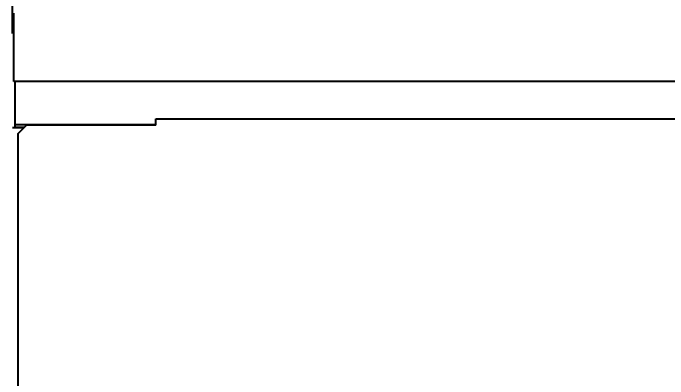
# Model space of a CAD drawing. Header units: millimetres. Extents: x 16200 to 32328, y 18593 to 29476.
# Drawn here: x 16506.09 to 16525.66, y 18965.71 to 18976.66 of the extents above; entities that cross this region are included whole.
import ezdxf

# ---------------------------------------------------------------- set-up
doc = ezdxf.new("R2010")
doc.units = ezdxf.units.MM
doc.header["$LTSCALE"] = 5
doc.layers.add('UNIT', color=6, linetype='Continuous')
doc.layers.add('WS-NO-CONTROL', color=3, linetype='Continuous')
doc.styles.add('SUBMITTAL', font='romans.shx', dxfattribs={"width": 0.75})
doc.dimstyles.new('SUBMITTAL', dxfattribs={"dimtxt": 0.09375, "dimasz": 0.09375, "dimexe": 0.03125, "dimexo": 0.0625, "dimgap": 0.0625, "dimtad": 0, "dimdec": 4, "dimzin": 4, "dimdsep": 46, "dimlunit": 4, "dimtxsty": 'SUBMITTAL', "dimcen": 0.09375, "dimclre": 6, "dimadec": 0, "dimazin": 0, "dimtfac": 1, "dimtdec": 0, "dimtofl": 0, "dimtmove": 0, "dimatfit": 3, "dimfxl": 0, "dimfrac": 2, "dimtolj": 1, "dimtzin": 4, "dimarcsym": 0})

# ---------------------------------------------------------------- blocks, each defined once
blk = doc.blocks.new('*D116')
at = {"layer": 'WS-NO-CONTROL', "color": 6, "lineweight": -2}
for p, q in [((16499.301, 18976.423), (16499.301, 19007.78)), ((16506.071, 18976.046), (16506.071, 19007.78))]:
    blk.add_line(p, q, dxfattribs=at)
at = {"layer": 'WS-NO-CONTROL', "color": 3, "lineweight": -2}
for p, q in [((16494.371, 19004.963), (16489.442, 19004.963)), ((16511, 19004.963), (16515.93, 19004.963))]:
    blk.add_line(p, q, dxfattribs=at)
at = {"layer": 'WS-NO-CONTROL', "color": 3}
for points in [[(16494.371, 19005.784), (16494.371, 19004.141), (16499.301, 19004.963)], [(16511, 19005.784), (16511, 19004.141), (16506.071, 19004.963)]]:
    blk.add_solid(points, dxfattribs=at)
at = {"layer": 'WS-NO-CONTROL', "color": 3, "insert": (16477.471, 19004.963), "char_height": 4.9294, "attachment_point": 5, "style": 'SUBMITTAL'}
blk.add_mtext('\\A1;6 3/4"', dxfattribs=at)

msp = doc.modelspace()

# ---------------------------------------------------------------- linework, layer by layer
at = {"layer": 'UNIT'}
for p, q in [((16506.1124, 18974.6092), (16506.1124, 18976.6588)), ((16506.1124, 18974.6092), (16506.1124, 18976.6588)), ((16742.3565, 18974.6092), (16506.1124, 18974.6092)), ((16506.1436, 18974.6092), (16506.1436, 18973.2412)), ((16510.3624, 18973.4997), (16738.1065, 18973.4997)), ((16510.3624, 18973.3007), (16510.3624, 18973.4997)), ((16510.3624, 18973.3122), (16506.1436, 18973.3122)), ((16506.2374, 18973.0507), (16506.4874, 18973.3007)), ((16510.3624, 18973.3007), (16506.4874, 18973.3007)), ((16510.1436, 18973.3122), (16510.1436, 18973.3007)), ((16506.4159, 18973.2292), (16506.0707, 18973.2292)), ((16506.1436, 18973.2412), (16506.4279, 18973.2412)), ((16506.1749, 18973.2292), (16506.1749, 18973.2412)), ((16506.2374, 18973.0507), (16506.2374, 18964.6004))]:
    msp.add_line(p, q, dxfattribs=at)

# ---------------------------------------------------------------- dimensions: what is measured, and where the dimension line sits
at = {"layer": 'WS-NO-CONTROL', "color": 3}
dim = msp.add_linear_dim(base=(16499.3007, 19004.9627), p1=(16506.0707, 18973.2292), p2=(16499.3007, 18973.6063), dimstyle='SUBMITTAL', override={"dimscale": 70.42, "dimtxt": 0.07, "dimasz": 0.07, "dimexe": 0.04, "dimexo": 0.04, "dimgap": 0.03125, "dimdec": 3, "dimzin": 3, "dimclrd": 3, "dimclrt": 3, "dimtdec": 3, "dimtix": 1}, dxfattribs=at)
dim.commit()
dim.dimension.update_dxf_attribs({"geometry": '*D116', "text_midpoint": (16477.4705, 19004.9627), "dimtype": 160})

doc.saveas('drawing.dxf')
